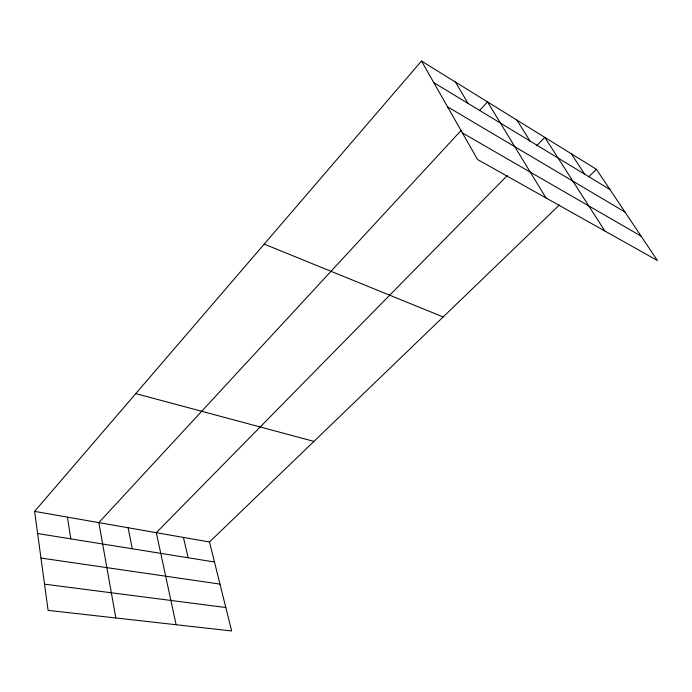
<?xml version="1.0" encoding="UTF-8"?>
<svg xmlns="http://www.w3.org/2000/svg" width="692" height="692" viewBox="0 0 692 692"><rect width="100%" height="100%" fill="white"/><g stroke="black" fill="none" stroke-linecap="round" stroke-linejoin="round"><path stroke-width="1.04" d="M559.465 204.936L209.494 541.983L231.656 630.966L48.111 610.379L34.6 511.388L421.48 61.034L596.443 169.324L657.4 260.512L477.567 159.532L421.48 61.034M461.209 130.355L98.835 522.624L115.841 617.973M479.469 110.59L487.505 101.897L546.023 197.973M507.288 175.543L156.305 532.676L176.123 624.738M536.551 145.761L544.812 137.362L604.86 231.007M588.736 176.745L596.443 169.324M44.53 584.16L225.826 607.533M40.966 558.055L219.987 584.1M37.619 533.532L214.485 562.008M34.6 511.388L209.494 541.983M135.779 393.601L313.943 441.392M264.206 244.112L443.139 316.962M462.429 132.942L641.112 236.145M447.551 106.819L624.997 212.029M433.772 82.616L609.955 189.53M571.281 153.754L584.679 174.194M516.924 120.105L530.011 141.021M455.448 82.054L468.069 103.428M183.406 537.416L188.129 557.761M128.132 527.754L132.284 548.773M67.401 517.123L70.835 538.878"/></g></svg>
